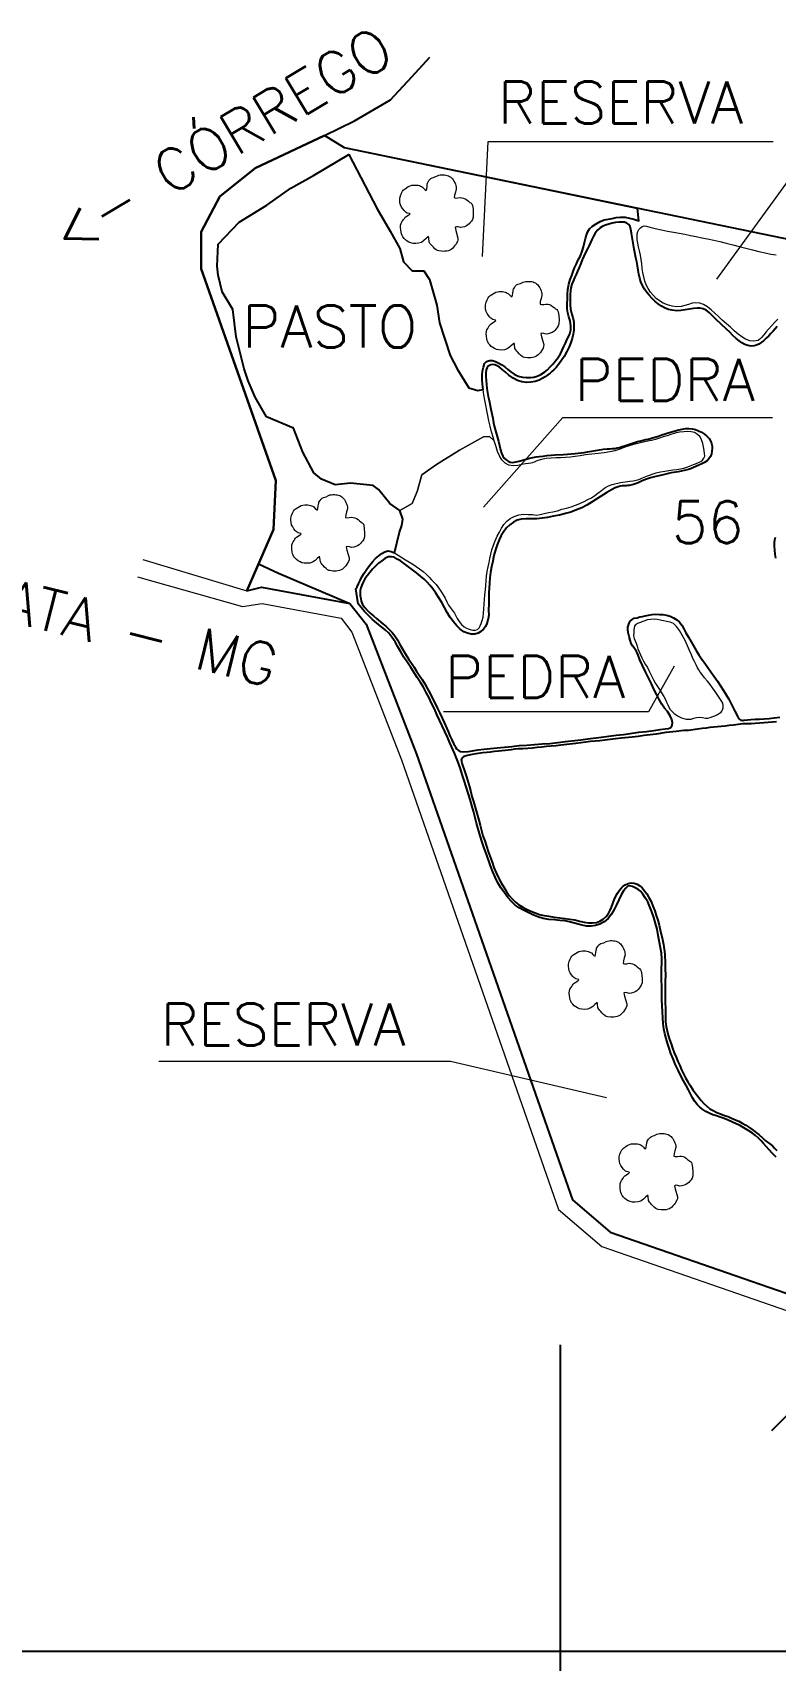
# Model space of a CAD drawing. Header units: millimetres. Extents: x 734776 to 741076, y 7807154 to 7816064.
# Drawn here: x 735811 to 736499, y 7810991 to 7812501 of the extents above; entities that cross this region are included whole.
import ezdxf
from ezdxf.enums import TextEntityAlignment as Align

# ---------------------------------------------------------------- set-up
doc = ezdxf.new("R2010")
doc.units = ezdxf.units.MM
doc.linetypes.add('CONTINUO', pattern=[0])
for name, color, linetype, lineweight in [('0114000006', 1, 'Continuous', 25), ('0114000006056', 5, 'Continuous', 25), ('MATO', 3, 'Continuous', 0), ('PASTO', 3, 'Continuous', 0), ('PEDRA', 7, 'Continuous', 0), ('RODOVIA', 1, 'Continuous', 0), ('TEXTO', 7, 'Continuous', 0)]:
    doc.layers.add(name, color=color, linetype=linetype, lineweight=lineweight)
for name, color, linetype in [('0114000006058', 5, 'Continuous'), ('CURSOS_DAGUA', 4, 'Continuous'), ('MALHA', 8, 'Continuous'), ('RESERVA', 3, 'Continuous')]:
    doc.layers.add(name, color=color, linetype=linetype)
doc.styles.add('SIMPLEX', font='simplex', dxfattribs={"height": 0.2})

# ---------------------------------------------------------------- blocks, each defined once
blk = doc.blocks.new('mato')
at = {"layer": 'MATO', "color": 94, "linetype": 'CONTINUO'}
blk.add_lwpolyline([(734601.62, 7824194.74), (734600.84, 7824194.07), (734599.99, 7824193.3), (734599.06, 7824192.59), (734597.97, 7824192.29), (734596.87, 7824192.17), (734595.81, 7824192.21), (734594.94, 7824192.4), (734594.17, 7824192.71), (734593.49, 7824193.11), (734592.85, 7824193.6), (734592.3, 7824194.14), (734591.84, 7824194.73), (734591.53, 7824195.29), (734591.31, 7824195.9), (734591.17, 7824196.58), (734591.02, 7824197.49), (734590.95, 7824198.42), (734590.98, 7824199.32), (734591.21, 7824199.97), (734591.52, 7824200.54), (734591.87, 7824201.04), (734592.13, 7824201.49), (734592.43, 7824201.91), (734592.8, 7824202.32), (734594.2, 7824203.22), (734594.68, 7824203.59), (734594.47, 7824203.74), (734593.48, 7824203.97), (734593.1, 7824204.2), (734592.71, 7824204.51), (734592.31, 7824204.94), (734591.81, 7824205.57), (734591.33, 7824206.31), (734590.93, 7824207.12), (734590.71, 7824207.95), (734590.63, 7824208.82), (734590.68, 7824209.71), (734590.93, 7824210.69), (734591.28, 7824211.61), (734591.68, 7824212.41), (734591.98, 7824212.83), (734592.32, 7824213.13), (734592.72, 7824213.38), (734593.3, 7824213.8), (734593.95, 7824214.2), (734594.63, 7824214.55), (734595.32, 7824214.72), (734595.99, 7824214.8), (734596.64, 7824214.81), (734597.22, 7824214.79), (734597.75, 7824214.71), (734598.24, 7824214.59), (734598.68, 7824214.44), (734599.1, 7824214.25), (734599.51, 7824214), (734600.02, 7824213.45), (734600.49, 7824212.98), (734600.9, 7824212.76), (734601.1, 7824213.4), (734601.23, 7824214.25), (734601.32, 7824215.13), (734601.41, 7824215.51), (734601.52, 7824215.81), (734601.95, 7824216.53), (734602.3, 7824216.98), (734602.71, 7824217.39), (734603.2, 7824217.62), (734603.72, 7824217.8), (734604.26, 7824217.96), (734605.25, 7824218.43), (734605.76, 7824218.63), (734606.32, 7824218.73), (734606.89, 7824218.78), (734607.46, 7824218.78), (734608.02, 7824218.75), (734608.55, 7824218.68), (734609.07, 7824218.55), (734609.54, 7824218.37), (734609.97, 7824218.14), (734610.37, 7824217.86), (734610.72, 7824217.57), (734611.04, 7824217.22), (734611.34, 7824216.82), (734611.65, 7824216.31), (734611.94, 7824215.75), (734612.19, 7824215.14), (734612.38, 7824214.61), (734612.5, 7824214), (734612.52, 7824213.28), (734612.18, 7824212.1), (734611.87, 7824210.94), (734611.75, 7824209.96), (734612.35, 7824209.79), (734613.17, 7824209.85), (734614.07, 7824210), (734614.74, 7824209.92), (734615.38, 7824209.78), (734616, 7824209.54), (734616.65, 7824209.1), (734617.26, 7824208.61), (734617.81, 7824208.1), (734618.23, 7824207.87), (734618.56, 7824207.53), (734618.81, 7824206.95), (734619.02, 7824205.52), (734619.12, 7824203.92), (734619.09, 7824202.38), (734618.82, 7824201.51), (734618.43, 7824200.85), (734617.97, 7824200.34), (734617.54, 7824199.8), (734617.05, 7824199.35), (734616.48, 7824198.97), (734615.74, 7824198.68), (734614.94, 7824198.47), (734614.14, 7824198.35), (734613.28, 7824198.58), (734612.56, 7824198.7), (734612.08, 7824198.53), (734612.33, 7824197.26), (734613.18, 7824194.26), (734613.15, 7824193.5), (734612.97, 7824192.92), (734612.32, 7824191.83), (734611.9, 7824191.24), (734611.44, 7824190.71), (734611.03, 7824190.28), (734610.58, 7824189.92), (734610.08, 7824189.63), (734609.48, 7824189.4), (734608.82, 7824189.24), (734608.15, 7824189.15), (734607.49, 7824189.14), (734606.85, 7824189.18), (734605.74, 7824189.33), (734605.27, 7824189.45), (734604.81, 7824189.67), (734604.24, 7824190.15), (734603.69, 7824190.7), (734603.16, 7824191.29), (734602.72, 7824191.75), (734602.34, 7824192.22), (734602.04, 7824192.75), (734601.87, 7824194.32), (734601.7, 7824194.96)], dxfattribs=at)

msp = doc.modelspace()

# ---------------------------------------------------------------- linework, layer by layer
at = {"layer": '0114000006'}
msp.add_lwpolyline([(736632.9, 7812284.2), (736099.7, 7812394.3), (736081.2, 7812405.7), (736016.8, 7812375.5), (735984.2, 7812349.2), (735966.7, 7812316.6), (735966.7, 7812282.1), (736035.9, 7812085.8), (736034, 7812040.4), (736009.1, 7811983.5), (736022.9, 7811987), (736104.8, 7811971.7), (736119.7, 7811952.5), (736166.6, 7811832), (736311, 7811418.6), (736346, 7811388.7), (736593.9, 7811302.7)], dxfattribs=at)
at = {"layer": '0114000006056', "elevation": 558.7}
for points in [[(736501, 7812228.8), (736497.1, 7812224.3), (736495.1, 7812222.1), (736493.1, 7812220), (736490.7, 7812217.7), (736488.2, 7812215.4), (736486, 7812213.8), (736483.9, 7812212.3), (736481.8, 7812211.3), (736479.4, 7812210.6), (736476.8, 7812210.5), (736473.8, 7812211), (736470.9, 7812212.1), (736468.2, 7812213.6), (736465.5, 7812215.3), (736462.7, 7812217.5), (736459.9, 7812220.3), (736457, 7812223.3), (736453.9, 7812226.3), (736444, 7812235.5), (736440.8, 7812238.7), (736437.7, 7812241.6), (736434.9, 7812243.7), (736432.3, 7812245.1), (736429.5, 7812245.7), (736426.6, 7812245.8), (736423.4, 7812245.3), (736419.7, 7812244.6), (736415.6, 7812244), (736411.4, 7812243.5), (736407.4, 7812243.3), (736403.6, 7812243.7), (736400.1, 7812244.5), (736396.9, 7812245.8), (736393.7, 7812247.5), (736390.6, 7812249.7), (736387.5, 7812252.2), (736384.6, 7812254.9), (736382.1, 7812257.7), (736379.9, 7812260.3), (736377.9, 7812263.2), (736376, 7812266.6), (736374.5, 7812270.1), (736373.4, 7812273.6), (736372.6, 7812277.2), (736371.9, 7812281), (736371.3, 7812284.8), (736370.6, 7812288.6), (736369.9, 7812292.4), (736368.3, 7812300.3), (736367.6, 7812304.1), (736367, 7812307.9), (736366.4, 7812311.6), (736365.8, 7812315.2), (736365.2, 7812318.6), (736364.5, 7812321.3), (736363.3, 7812323.3), (736361.5, 7812324.6), (736359.3, 7812325.4), (736356.7, 7812325.5), (736353.9, 7812325.4), (736350.9, 7812325.1), (736347.9, 7812324.4), (736344.9, 7812323.6), (736341.8, 7812322.7), (736339.1, 7812321.6), (736336.6, 7812320.1), (736334.2, 7812317.9), (736332.2, 7812315.3), (736330.6, 7812312.5), (736329.1, 7812309.5), (736327.8, 7812306.6), (736326.5, 7812303.7), (736324.9, 7812300.7), (736323.2, 7812297.4), (736321.5, 7812293.9), (736320.1, 7812290.5), (736318.8, 7812287), (736317.3, 7812283.5), (736315.7, 7812280), (736314.4, 7812276.8), (736313, 7812273.8), (736311.7, 7812270.8), (736310.6, 7812267.8), (736309.7, 7812264.6), (736309.2, 7812261.6), (736309, 7812258.6), (736308.8, 7812255.4), (736308.8, 7812252), (736308.9, 7812248.5), (736309.2, 7812245.1), (736309.8, 7812241.9), (736311.6, 7812235.9), (736312.2, 7812232.7), (736312.4, 7812229.2), (736312.2, 7812225.3), (736311.6, 7812221.4), (736310.9, 7812217.6), (736309.7, 7812213.8), (736307.9, 7812209.8), (736305.9, 7812205.4), (736303.4, 7812200.9), (736300.7, 7812196.8), (736298.2, 7812193.3), (736295.9, 7812190.7), (736293.8, 7812188.5), (736291.9, 7812186.8), (736290.3, 7812185.4), (736288.2, 7812183.7), (736285.7, 7812182.1), (736283.1, 7812180.5), (736280.1, 7812178.9), (736276.5, 7812177.6), (736272.5, 7812176.9), (736268.3, 7812176.7), (736264.1, 7812177.3), (736260.1, 7812178.6), (736256.1, 7812180.7), (736252.2, 7812183.5), (736248.6, 7812186.5), (736245.7, 7812189), (736243.5, 7812190.8), (736241.4, 7812192.1), (736239.2, 7812193.1), (736237.2, 7812193.4), (736235.4, 7812193.2), (736234.1, 7812192.6), (736233, 7812191.8), (736231.9, 7812190.5), (736231.2, 7812188.5), (736230.7, 7812185.7), (736230.6, 7812182.3), (736231.3, 7812174.9), (736231.7, 7812171.1), (736232.3, 7812167.4), (736233, 7812163.6), (736233.7, 7812159.9), (736235.4, 7812152), (736237.1, 7812143.6), (736237.8, 7812139.4), (736238.9, 7812135.2), (736239.9, 7812130.9), (736241.1, 7812126.7), (736242.4, 7812122.4), (736243.4, 7812118.2), (736244.3, 7812114.3), (736245.2, 7812111.1), (736246.4, 7812108.5), (736247.8, 7812106.5), (736249.5, 7812104.9), (736251.3, 7812103.7), (736253.4, 7812102.9), (736255.9, 7812102.6), (736258.6, 7812103), (736261.6, 7812103.7), (736264.8, 7812104.6), (736268, 7812105.6), (736271.1, 7812106.4), (736274.3, 7812107.1), (736277.4, 7812107.7), (736280.6, 7812108.2), (736283.8, 7812108.5), (736287.4, 7812108.9), (736291.3, 7812109.2), (736295.1, 7812109.5), (736302.8, 7812110), (736313.7, 7812111), (736316.4, 7812111.2), (736319.2, 7812111.6), (736322, 7812111.9), (736325.1, 7812112.4), (736328.6, 7812113), (736332.3, 7812113.7), (736336.1, 7812114.3), (736339.8, 7812114.8), (736343.2, 7812115.1), (736345.7, 7812115.2), (736347.9, 7812115.4), (736350.3, 7812115.6), (736352.6, 7812116), (736354.8, 7812116.5), (736357.1, 7812117.3), (736361.2, 7812118.5), (736363, 7812119.1), (736365, 7812119.7), (736367.8, 7812120.8), (736371.4, 7812121.9), (736374.4, 7812122.7), (736376.5, 7812123.2), (736378.7, 7812123.8), (736381.3, 7812124.2), (736384.2, 7812125), (736387.3, 7812125.9), (736390.7, 7812127), (736393.9, 7812128.2), (736396.9, 7812129.1), (736399.9, 7812130), (736403.1, 7812131), (736406.4, 7812132), (736409.6, 7812132.8), (736412.8, 7812133.5), (736415.9, 7812133.9), (736418.9, 7812134.1), (736422, 7812133.8), (736425.1, 7812133.1), (736428, 7812132), (736430.8, 7812130.5), (736433.4, 7812128.8), (736435.7, 7812126.9), (736437.7, 7812124.8), (736439.1, 7812122.5), (736440, 7812120.2), (736440.5, 7812117.8), (736440.6, 7812115.5), (736440.4, 7812113), (736439.9, 7812110.5), (736438.9, 7812108.1), (736437.6, 7812105.9), (736435.8, 7812104), (736433.6, 7812102.4), (736431, 7812101.2), (736428.3, 7812100), (736423.4, 7812097.8), (736421.4, 7812097), (736419.5, 7812096.4), (736417.3, 7812095.7), (736414.5, 7812095), (736411.8, 7812094.5), (736409.1, 7812094), (736402.7, 7812092.9), (736399, 7812092), (736395.1, 7812091.1), (736391, 7812090.2), (736387.1, 7812089.2), (736383.5, 7812088.2), (736379.6, 7812087), (736375.7, 7812085.4), (736371.9, 7812083.7), (736368.7, 7812082.4), (736366.5, 7812081.9), (736363.5, 7812081.3), (736362.2, 7812081.1), (736361, 7812081), (736359.3, 7812080.9), (736357.2, 7812080.8), (736355.4, 7812080.6), (736353.3, 7812080), (736350.7, 7812079), (736347.4, 7812077.3), (736343, 7812074.7), (736333.7, 7812068.8), (736329.2, 7812065.9), (736324.5, 7812063), (736319.8, 7812060.5), (736314.8, 7812058.5), (736309.7, 7812056.6), (736304.5, 7812055.1), (736299.1, 7812053.8), (736293.5, 7812052.6), (736288, 7812051.6), (736283, 7812050.8), (736278.1, 7812050.3), (736273, 7812050.2), (736268, 7812050.2), (736263.6, 7812050), (736259.8, 7812048.9), (736256.5, 7812047.2), (736253.1, 7812044.8), (736249.9, 7812042), (736247.3, 7812038.5), (736245.1, 7812034.7), (736243.1, 7812030.7), (736241.3, 7812026.3), (736239.7, 7812021.4), (736238.3, 7812016.3), (736237.1, 7812011.1), (736236, 7812005.8), (736235.2, 7812000.6), (736234.6, 7811995.6), (736234.1, 7811990.7), (736233.7, 7811986), (736233.5, 7811981.8), (736233.4, 7811977.8), (736233.4, 7811973.9), (736233.4, 7811970.2), (736233.3, 7811966.9), (736233.3, 7811964.3), (736233.4, 7811961.9), (736233.3, 7811959.2), (736232.6, 7811956.3), (736231.7, 7811953.3), (736230.5, 7811950.5), (736228.5, 7811948), (736226.2, 7811945.8), (736223.6, 7811944.3), (736220.6, 7811943.4), (736217.2, 7811943.2), (736213.8, 7811944.1), (736210.5, 7811945.6), (736207, 7811947.8), (736203.8, 7811950.9), (736200.8, 7811954.7), (736197.7, 7811958.8), (736194.9, 7811963.3), (736192.3, 7811968.1), (736189.8, 7811972.7), (736187.2, 7811977.1), (736184.4, 7811981.2), (736181.7, 7811985.2), (736178.9, 7811988.9), (736176.4, 7811991.6), (736173.6, 7811994.3), (736170.3, 7811997.2), (736166.6, 7812000.1), (736162.8, 7812003), (736151.5, 7812011.2), (736148.6, 7812013), (736145.9, 7812014.6), (736143.3, 7812015.1), (736140.3, 7812014.9), (736137.1, 7812013.5), (736134.2, 7812011.4), (736131.2, 7812009), (736128.4, 7812006.5), (736125.8, 7812003.6), (736123.2, 7812000.6), (736120.8, 7811997.5), (736118.7, 7811994.6), (736117, 7811991.6), (736115.7, 7811988.7), (736114.8, 7811986.2), (736114.3, 7811983.7), (736114.2, 7811981.3), (736114.3, 7811978.9), (736114.7, 7811976.5), (736115.3, 7811973.8), (736116.5, 7811970.7), (736118.5, 7811968), (736120.9, 7811965.4), (736123.6, 7811962.9), (736126.5, 7811960.4), (736129.4, 7811957.9), (736135.4, 7811952.8), (736138.3, 7811950.3), (736141.1, 7811947.7), (736143.9, 7811944.8), (736146.5, 7811941.6), (736148.7, 7811938.1), (736150.8, 7811934.4), (736152.8, 7811930.6), (736154.9, 7811926.9), (736159.4, 7811919.9), (736161.7, 7811916.4), (736164.2, 7811912.8), (736166.6, 7811909.1), (736169, 7811905.3), (736171.6, 7811901.3), (736174.1, 7811897.1), (736176.7, 7811892.7), (736179.1, 7811888.2), (736181.3, 7811883.6), (736183.7, 7811879.1), (736185.9, 7811874.5), (736188.2, 7811869.9), (736190.3, 7811865.5), (736192.2, 7811861.3), (736195.7, 7811853.1), (736197.5, 7811849.1), (736199.3, 7811845.3), (736200.8, 7811842), (736201, 7811841.2), (736201.6, 7811840.3), (736202.2, 7811839.2), (736202.6, 7811838.6), (736203.7, 7811837), (736205.2, 7811835.7), (736207.3, 7811834.6), (736210.5, 7811834.1), (736214.7, 7811834.5), (736223.5, 7811835.9), (736228.8, 7811836.5), (736241.3, 7811837.8), (736248.1, 7811838.4), (736254.9, 7811839.2), (736261.8, 7811839.9), (736268.9, 7811840.5), (736275.9, 7811841), (736283.1, 7811841.5), (736290.2, 7811842), (736297.5, 7811842.7), (736304.5, 7811843.6), (736318.7, 7811845.3), (736325.3, 7811846.2), (736337.9, 7811847.9), (736344.7, 7811848.8), (736351.7, 7811849.6), (736358.5, 7811850.3), (736372.5, 7811852.3), (736379.6, 7811853), (736386.4, 7811853.8), (736392.4, 7811854.8), (736397.1, 7811855.4), (736400.1, 7811855.9), (736401.7, 7811856.3), (736402.4, 7811856.8), (736402.9, 7811857.4), (736403.5, 7811858.9), (736403.7, 7811861.1), (736403.2, 7811864), (736401.5, 7811867.6), (736399.1, 7811871.5), (736396.4, 7811874.8), (736393.8, 7811878.5), (736391.5, 7811882.6), (736389.4, 7811886.9), (736386.9, 7811891.8), (736384.3, 7811897.3), (736381.6, 7811902.9), (736378.8, 7811908.5), (736375.9, 7811914.1), (736373.5, 7811919.6), (736371.9, 7811923.7), (736371, 7811925.9), (736370.4, 7811927.1), (736369.9, 7811928.2), (736368, 7811930.8), (736366.7, 7811932.5), (736365.6, 7811934.7), (736364.7, 7811937.6), (736363.7, 7811941.1), (736362.8, 7811944.7), (736362.5, 7811947.6), (736362.5, 7811949.9), (736362.9, 7811951.8), (736363.6, 7811953.5), (736364.7, 7811955.3), (736366.3, 7811956.9), (736368.4, 7811958), (736370.9, 7811958.6), (736373.5, 7811959.3), (736375.9, 7811959.8), (736378.6, 7811960.4), (736381.6, 7811961), (736385, 7811961.5), (736388.4, 7811961.7), (736391.7, 7811961.6), (736394.9, 7811961.4), (736398.2, 7811960.9), (736401.5, 7811960), (736404.7, 7811958.6), (736407.8, 7811956.6), (736410.3, 7811954.4), (736412.5, 7811951.6), (736414.3, 7811948.1), (736416.3, 7811944.4), (736418.5, 7811940.5), (736425.6, 7811928.1), (736428.1, 7811924.1), (736430.8, 7811920.3), (736433.7, 7811916.4), (736436.6, 7811912.4), (736439.5, 7811908.3), (736442.5, 7811904), (736445.4, 7811899.7), (736448.3, 7811895.4), (736451, 7811891.2), (736453.5, 7811887.1), (736455.9, 7811883.1), (736459.9, 7811875.5), (736461.7, 7811872), (736464.3, 7811866.7), (736464.7, 7811866.1), (736465.6, 7811864.7), (736466.1, 7811864.2), (736467.2, 7811863.5), (736468, 7811863.4), (736468.8, 7811863.3), (736469.8, 7811863.4), (736470.3, 7811863.5), (736473.2, 7811863.7), (736476.4, 7811864.1), (736480.3, 7811864.4), (736484.4, 7811864.6), (736488.8, 7811864.9), (736493.3, 7811865.2), (736498.1, 7811865.6), (736503.2, 7811866.3)], [(736499.5, 7812013.8), (736499, 7812017.6), (736498.7, 7812021.3), (736498.4, 7812024.8), (736498.4, 7812028), (736498.6, 7812030.9), (736499.3, 7812033.4)]]:
    msp.add_lwpolyline(points, dxfattribs=at)
at = {"layer": '0114000006058', "elevation": 531.6}
msp.add_lwpolyline([(736500.3, 7811862.1), (736496.5, 7811861.7), (736492.5, 7811861.4), (736488.5, 7811861.2), (736484.5, 7811860.9), (736480.6, 7811860.5), (736476.6, 7811860.2), (736472.9, 7811860.2), (736468.9, 7811860.1), (736464.8, 7811859.5), (736460.5, 7811858.9), (736456.4, 7811858.5), (736452.6, 7811858.1), (736449, 7811857.8), (736442, 7811857.1), (736438.5, 7811856.7), (736435, 7811856.2), (736431.2, 7811855.7), (736427.1, 7811855.1), (736418.5, 7811854.1), (736414.4, 7811853.8), (736407.3, 7811853.1), (736404.2, 7811852.8), (736401, 7811852.5), (736397.6, 7811852.1), (736388.7, 7811850.6), (736377.5, 7811849.2), (736372, 7811848.5), (736366.5, 7811847.9), (736356.1, 7811846.7), (736351, 7811846.1), (736346, 7811845.5), (736341.1, 7811845), (736336.4, 7811844.5), (736332, 7811844.1), (736327.8, 7811843.6), (736323.5, 7811843), (736314.2, 7811841.8), (736300.3, 7811840.3), (736295.8, 7811839.7), (736291.3, 7811839.4), (736287, 7811839.1), (736282.7, 7811838.6), (736278.4, 7811838.2), (736274.1, 7811837.6), (736269.6, 7811837.2), (736265.3, 7811837), (736261.1, 7811836.9), (736257.5, 7811836.6), (736254.3, 7811836.1), (736251.4, 7811835.8), (736248.6, 7811835.5), (736245.6, 7811835), (736242.4, 7811834.7), (736238.9, 7811834.5), (736235.2, 7811834), (736231.6, 7811833.5), (736228, 7811833.1), (736221.5, 7811832.2), (736218.2, 7811831.6), (736215.1, 7811831.1), (736212.6, 7811830.5), (736210.4, 7811829.8), (736208.8, 7811828.7), (736208, 7811826.8), (736208.1, 7811825.7), (736208.1, 7811825.3), (736208.1, 7811825), (736208.4, 7811824.2), (736208.8, 7811822.7), (736211.3, 7811815.5), (736212.8, 7811811), (736215.5, 7811801.7), (736216.7, 7811797.2), (736217.9, 7811792.7), (736219.3, 7811788.2), (736220.6, 7811783.7), (736224.4, 7811770.7), (736225.5, 7811766), (736226.7, 7811761.3), (736228.1, 7811756.4), (736229.7, 7811751.6), (736231.4, 7811746.8), (736233, 7811741.8), (736236.5, 7811731.7), (736238.3, 7811726.8), (736240.3, 7811721.9), (736242.5, 7811717.2), (736244.9, 7811712.7), (736247.4, 7811708.6), (736249.8, 7811704.7), (736252.4, 7811701), (736255.2, 7811697.7), (736258.1, 7811694.8), (736261.3, 7811692.4), (736264.9, 7811690.1), (736268.6, 7811688.1), (736272.6, 7811686.4), (736276.4, 7811684.8), (736280.5, 7811683.4), (736284.7, 7811682.5), (736289.2, 7811681.7), (736294.2, 7811680.9), (736299.2, 7811680.2), (736304, 7811679.5), (736308.6, 7811678.9), (736313.2, 7811678.2), (736317.6, 7811677.2), (736321.9, 7811676.3), (736326, 7811675.7), (736329.7, 7811675.6), (736333.2, 7811676), (736336.4, 7811677.1), (736339.4, 7811678.9), (736342.2, 7811681.4), (736344.4, 7811684.3), (736345.9, 7811687.2), (736347.2, 7811690.1), (736348.4, 7811693.4), (736349.8, 7811696.9), (736351.3, 7811700.2), (736352.9, 7811703.2), (736354.8, 7811706), (736356.5, 7811708), (736357.9, 7811709.3), (736359.9, 7811710.8), (736362.6, 7811712.1), (736365.4, 7811712.7), (736368.3, 7811712.5), (736371, 7811711.5), (736373.4, 7811710), (736375.8, 7811707.9), (736378, 7811705.2), (736379.9, 7811702.4), (736382, 7811699.1), (736383.9, 7811695.2), (736385.7, 7811691), (736387.3, 7811686.7), (736388.8, 7811682.3), (736390.2, 7811677.9), (736391.3, 7811673.5), (736392.4, 7811669), (736394.5, 7811660.2), (736395.5, 7811655.6), (736396.2, 7811651), (736396.6, 7811646.4), (736396.9, 7811637.8), (736397.1, 7811631.4), (736397.2, 7811628.6), (736397.2, 7811625.7), (736397.1, 7811622.4), (736397.1, 7811618.2), (736397, 7811613.9), (736397.1, 7811609.7), (736397.1, 7811605.4), (736397.1, 7811601), (736397.2, 7811596.6), (736397.2, 7811592.1), (736397.3, 7811587.8), (736397.4, 7811583.6), (736398, 7811579.3), (736398.9, 7811575.3), (736399.9, 7811571.3), (736401.1, 7811567.3), (736402.5, 7811563.4), (736403.9, 7811559.3), (736405.5, 7811555), (736407.2, 7811550.9), (736408.8, 7811546.9), (736410.5, 7811543.1), (736412.2, 7811539.2), (736414, 7811535.5), (736416, 7811531.8), (736418.1, 7811528.1), (736420.4, 7811524.4), (736422.8, 7811520.8), (736430.4, 7811510.9), (736432.8, 7811507.9), (736435.5, 7811505.4), (736438.4, 7811503.2), (736441.5, 7811501.4), (736444.8, 7811499.8), (736448.3, 7811498.3), (736451.9, 7811497), (736455.3, 7811495.8), (736458.6, 7811494.5), (736464.4, 7811492), (736465.2, 7811491.5), (736468.5, 7811489.8), (736471.7, 7811488), (736474.7, 7811486.1), (736477.8, 7811483.9), (736484.1, 7811478.8), (736487.1, 7811476.1), (736489.8, 7811473.7), (736494.1, 7811470.6), (736496.4, 7811468.7), (736498.5, 7811466.6), (736500.4, 7811464.4)], dxfattribs=at)
at = {"layer": 'CURSOS_DAGUA', "linetype": 'Continuous', "elevation": 576.7}
for points in [[(736009.1, 7811983.5), (736034, 7812040.4), (736035.9, 7812085.8), (735966.7, 7812282.1), (735966.7, 7812316.6), (735984.2, 7812349.2), (736016.8, 7812375.5), (736081.2, 7812405.7), (736108.9, 7812419.3), (736142.3, 7812439), (736162, 7812460.2), (736178.7, 7812478.4)], [(737366, 7811304.3), (737309.5, 7811304.3), (737243.6, 7811307), (737172.5, 7811312.2), (737096.1, 7811322.7), (737056.6, 7811338.5), (737019.7, 7811351.7), (736993.4, 7811356.9), (736948.6, 7811362.2), (736893.3, 7811362.2), (736840.6, 7811356.9), (736790.5, 7811351.7), (736740.5, 7811351.7), (736693.1, 7811341.2), (736645.6, 7811328), (736608.8, 7811314.9), (736574.5, 7811280.7), (736535, 7811243.8), (736495.5, 7811204.4)]]:
    msp.add_lwpolyline(points, dxfattribs=at)
at = {"layer": 'MALHA'}
for points in [[(736300, 7808157.4), (736300, 7811284.3)], [(735075.6, 7811000), (736795.6, 7811000)]]:
    msp.add_lwpolyline(points, dxfattribs=at)
at = {"layer": 'PASTO', "elevation": 551.5}
msp.add_lwpolyline([(736228.2, 7812170.3), (736223.4, 7812169.2), (736214.9, 7812171.9), (736204.6, 7812188.8), (736197.8, 7812201.7), (736192.7, 7812216.9), (736187.7, 7812232), (736185.2, 7812248.5), (736178.5, 7812272.3), (736173.3, 7812280.3), (736162.4, 7812280.4), (736154.5, 7812288.7), (736151.1, 7812300.9), (736142.2, 7812317.2), (736130.1, 7812337.7), (736103.7, 7812388.1), (736070.9, 7812368.7), (736049.9, 7812356.9), (736027.7, 7812341.2), (736002, 7812325.3), (735982.5, 7812305.1), (735981.8, 7812284.5), (735982.6, 7812276.2), (735986.4, 7812260.9), (735996.2, 7812244.5), (735999.4, 7812219.2), (736006.7, 7812189.5), (736010.5, 7812178.2), (736016.8, 7812163), (736027.3, 7812144.9), (736052.5, 7812134.4), (736061.1, 7812112.2), (736071.3, 7812092.8), (736078.3, 7812087.1), (736091.2, 7812081.9), (736105.2, 7812083.2), (736126.4, 7812081.3), (736131.3, 7812077.6), (736141.7, 7812064.5), (736151.1, 7812058), (736162.4, 7812064.5), (736167.1, 7812075.6), (736171.4, 7812091.1), (736185.1, 7812100.6), (736206.2, 7812114.1), (736228.5, 7812126.2), (736234, 7812126.6), (736238.6, 7812122.5), (736237.5, 7812126.1), (736236.1, 7812131), (736234.8, 7812136.1), (736233.6, 7812141.2), (736232.6, 7812146.1), (736231.8, 7812150.9), (736230.8, 7812155.7), (736229.8, 7812160.4), (736228.8, 7812165.3)], close=True, dxfattribs=at)
at = {"layer": 'PEDRA', "elevation": 558.8}
msp.add_lwpolyline([(736501.4, 7812235.4), (736498.8, 7812232.7), (736495.9, 7812229.6), (736493.2, 7812226.5), (736490.8, 7812223.6), (736488.4, 7812220.9), (736486.2, 7812218.4), (736484.9, 7812216.9), (736483.3, 7812215.8), (736481.4, 7812215.3), (736478.8, 7812215.2), (736475.4, 7812215.5), (736471.5, 7812216.8), (736468, 7812219), (736464.6, 7812221.7), (736461.1, 7812224.7), (736457.5, 7812228), (736453.8, 7812231.2), (736450, 7812234.5), (736446.5, 7812237.8), (736443.2, 7812241), (736439.8, 7812244.2), (736436.3, 7812247), (736432.7, 7812249.2), (736429.1, 7812250.3), (736425.5, 7812250.7), (736422, 7812250.2), (736418.6, 7812249.2), (736415.3, 7812248.1), (736411.7, 7812247.3), (736407.6, 7812246.9), (736403.6, 7812247.4), (736399.3, 7812248.8), (736395.3, 7812250.4), (736391.8, 7812252.4), (736388.8, 7812254.6), (736386.1, 7812257.3), (736383.5, 7812260.4), (736381.3, 7812263.8), (736379.4, 7812267.2), (736378.1, 7812270.8), (736377.1, 7812274.7), (736376.3, 7812278.6), (736375.7, 7812282.6), (736375.3, 7812286.7), (736374.8, 7812290.8), (736374.1, 7812294.8), (736373.2, 7812298.7), (736372.4, 7812302.4), (736371.7, 7812305.8), (736371.2, 7812308.9), (736371, 7812311.8), (736371.1, 7812314.5), (736371.8, 7812316.7), (736372.6, 7812318.7), (736374.1, 7812320.3), (736375.8, 7812321.4), (736377.5, 7812321.9), (736379.7, 7812321.6), (736382.9, 7812320.8), (736387.8, 7812319.6), (736393.6, 7812318.2), (736399.3, 7812317), (736404.7, 7812316), (736409.9, 7812315.1), (736415.2, 7812314.2), (736420.5, 7812313.2), (736425.6, 7812312.1), (736430.9, 7812310.9), (736436.3, 7812309.9), (736442, 7812308.8), (736447.8, 7812307.4), (736453.7, 7812305.8), (736459.6, 7812304.3), (736465.7, 7812302.8), (736471.8, 7812301.3), (736477.9, 7812299.8), (736484, 7812298.3), (736489.7, 7812296.9), (736495.1, 7812295.8), (736499.9, 7812295)], dxfattribs=at)
at = {"layer": 'PEDRA'}
for points, elevation in [([(736149.4, 7812016.6), (736152.8, 7812014.4), (736156.4, 7812012.2), (736159.9, 7812010.1), (736163.1, 7812008.1), (736166.2, 7812006.1), (736169.4, 7812003.8), (736172.6, 7812001.5), (736175.5, 7811998.9), (736178.1, 7811996.3), (736180.4, 7811993.8), (736182.6, 7811991.6), (736184.6, 7811989.3), (736187.8, 7811985), (736189.6, 7811982.4), (736191.3, 7811979.7), (736193.1, 7811976.7), (736194.7, 7811973.3), (736196.2, 7811970.3), (736198, 7811967.8), (736199.9, 7811965.4), (736201.7, 7811962.9), (736202.9, 7811960.3), (736204.1, 7811957.8), (736206, 7811955), (736208.3, 7811952.4), (736210.7, 7811950.2), (736212.8, 7811948.8), (736214.3, 7811948.3), (736216.3, 7811947.6), (736218.7, 7811947), (736221, 7811946.9), (736223, 7811947.7), (736224.5, 7811949.2), (736225.5, 7811951.1), (736226.5, 7811953.2), (736227.5, 7811955.9), (736228.3, 7811959.2), (736228.7, 7811962.9), (736228.8, 7811966.8), (736229.1, 7811971), (736229.9, 7811979.9), (736230.3, 7811984.3), (736230.8, 7811988.5), (736231, 7811992.8), (736231.4, 7811997.2), (736232.1, 7812001.5), (736232.8, 7812005.7), (736233.7, 7812009.7), (736234.4, 7812013.5), (736235.3, 7812017.4), (736236.4, 7812021.6), (736237.8, 7812025.8), (736239.4, 7812030), (736241.3, 7812034.1), (736243.3, 7812038), (736245.3, 7812041.7), (736247.5, 7812045.1), (736250.1, 7812048), (736253.3, 7812050.6), (736257, 7812052.5), (736261.3, 7812053.9), (736265.7, 7812054.5), (736270, 7812054.4), (736274, 7812054.2), (736277.7, 7812053.8), (736281.1, 7812054.2), (736284.8, 7812055.2), (736288.8, 7812056.1), (736293, 7812056.8), (736297.2, 7812057.8), (736301.3, 7812059.1), (736305.6, 7812060.2), (736309.9, 7812061.5), (736314, 7812063), (736317.9, 7812064.6), (736321.8, 7812066.4), (736325.4, 7812068.1), (736328.6, 7812069.9), (736331.7, 7812071.9), (736334.7, 7812074.1), (736337.9, 7812076.6), (736341.2, 7812079), (736344.5, 7812080.9), (736348, 7812082.2), (736355.6, 7812083.9), (736360, 7812084.7), (736364.1, 7812085.2), (736367.3, 7812085.4), (736369, 7812085.7), (736371.3, 7812086.3), (736372.6, 7812086.9), (736374.7, 7812087.8), (736377.4, 7812089), (736380.7, 7812090.3), (736388.7, 7812092.8), (736392.7, 7812093.9), (736396.7, 7812094.6), (736400.5, 7812095.2), (736404.2, 7812095.6), (736407.6, 7812096.1), (736411.1, 7812096.7), (736414.2, 7812097.4), (736417.1, 7812098.2), (736419.7, 7812099.1), (736421.8, 7812099.9), (736423.4, 7812100.6), (736424.3, 7812101), (736425.2, 7812101.4), (736428.5, 7812102.7), (736430, 7812103.6), (736431.6, 7812104.8), (736433, 7812106.5), (736433.7, 7812108.5), (736433.5, 7812111), (736433.1, 7812113.8), (736432.4, 7812116.9), (736431.8, 7812120.2), (736430.8, 7812123.4), (736429.4, 7812126.3), (736427.1, 7812128.6), (736424.2, 7812130.3), (736421, 7812131), (736417.7, 7812131.2), (736414.2, 7812131.1), (736410.3, 7812130.6), (736406.3, 7812129.6), (736402.4, 7812128.4), (736398.8, 7812127.3), (736395.2, 7812126.2), (736391.7, 7812125.1), (736388, 7812123.9), (736384.3, 7812123), (736380.8, 7812122.2), (736376.7, 7812121.3), (736372.8, 7812120.3), (736369, 7812119.4), (736365.4, 7812118.5), (736362.7, 7812117.7), (736360.4, 7812116.9), (736358.2, 7812116), (736355.8, 7812115.1), (736353.2, 7812114.2), (736350.2, 7812113.4), (736345.7, 7812112.3), (736340.4, 7812111.5), (736334.8, 7812110.8), (736328.9, 7812110.2), (736323.2, 7812109.5), (736318.2, 7812108.6), (736313.5, 7812108), (736309.1, 7812107.4), (736304.5, 7812107.1), (736300.1, 7812106.7), (736295.8, 7812106.7), (736291.4, 7812106.5), (736286.7, 7812106.1), (736282.3, 7812105.4), (736279.1, 7812104.4), (736276.8, 7812103.5), (736276.1, 7812103.1), (736275.5, 7812102.9), (736274.1, 7812102.2), (736272.5, 7812101.8), (736270.3, 7812101.5), (736267.6, 7812101.2), (736264.2, 7812100.6), (736260.3, 7812099.8), (736256.2, 7812099.5), (736252.2, 7812100.1), (736248.6, 7812102), (736245.6, 7812104.9), (736243.3, 7812108.6), (736241.6, 7812112.8), (736240.2, 7812117), (736238.6, 7812122.5), (736234, 7812126.6), (736228.5, 7812126.2), (736206.2, 7812114.1), (736185.1, 7812100.6), (736171.4, 7812091.1), (736167.1, 7812075.6), (736162.4, 7812064.5), (736151.1, 7812058), (736153.7, 7812049.9), (736152.8, 7812044.2), (736150.8, 7812038), (736146.2, 7812018.6)], 551.5), ([(736435.3, 7811865.4), (736436.5, 7811865.4), (736438.8, 7811866), (736441.1, 7811866.8), (736443.2, 7811867.6), (736445.6, 7811868.8), (736447.5, 7811869.9), (736448.8, 7811870.8), (736449.7, 7811871.8), (736450.3, 7811873.2), (736450.7, 7811875.1), (736450.8, 7811877.2), (736450.4, 7811879.3), (736449, 7811881.9), (736447.2, 7811884.6), (736445.2, 7811887.2), (736443.3, 7811890.2), (736441, 7811893.4), (736438.6, 7811896.7), (736436.2, 7811899.8), (736433.6, 7811902.8), (736431.2, 7811905.8), (736429.6, 7811908), (736428.2, 7811910.1), (736427.1, 7811912.1), (736425.7, 7811914.8), (736424.1, 7811917.8), (736422.6, 7811920.8), (736421.3, 7811924), (736419.6, 7811928), (736417.6, 7811932.5), (736415.4, 7811937.5), (736412.9, 7811942.4), (736410.3, 7811946.7), (736407.5, 7811950.3), (736404.6, 7811953.1), (736401.6, 7811954.5), (736398.4, 7811955.2), (736395.4, 7811955.7), (736392.4, 7811956.4), (736389.5, 7811957), (736386.7, 7811957.3), (736383.5, 7811956.9), (736380.4, 7811956.5), (736378.1, 7811955.7), (736376.3, 7811955.1), (736375.4, 7811954.6), (736374.2, 7811954.2), (736373.1, 7811953.7), (736372.3, 7811953.4), (736371.5, 7811953.1), (736370.7, 7811952.8), (736370, 7811952.4), (736369.3, 7811951.8), (736368.7, 7811950.8), (736368.3, 7811949.2), (736368.1, 7811947), (736368, 7811944.4), (736367.8, 7811941.7), (736368.3, 7811939.4), (736369.3, 7811937.2), (736370.2, 7811934.8), (736371, 7811932.2), (736371.8, 7811929.6), (736372.9, 7811926.9), (736374.1, 7811924.2), (736375.4, 7811921.3), (736377, 7811918.3), (736378.6, 7811915.5), (736380.5, 7811912.3), (736382.4, 7811908.4), (736384.3, 7811904.6), (736386.2, 7811900.9), (736388.1, 7811897.6), (736389.9, 7811894.8), (736391.8, 7811892.1), (736393.7, 7811888.8), (736395.8, 7811885.5), (736397.2, 7811882.6), (736398.3, 7811880.2), (736399.4, 7811877.8), (736400.5, 7811875.5), (736401.8, 7811873.4), (736403.4, 7811871.5), (736405.4, 7811869.7), (736407.2, 7811868.4), (736408.6, 7811867.6), (736410.2, 7811866.6), (736412.3, 7811865.7), (736414.3, 7811865), (736416.5, 7811864.5), (736418.6, 7811864.4), (736421, 7811864.6), (736423.5, 7811865.3), (736426.2, 7811866), (736429, 7811866.2), (736431.7, 7811865.9), (736434.3, 7811865.4)], 550.1)]:
    msp.add_lwpolyline(points, close=True, dxfattribs=dict(at, elevation=elevation))
at = {"layer": 'RESERVA', "elevation": 523.7}
msp.add_lwpolyline([(736499.8, 7811458.2), (736496.6, 7811461.7), (736493.5, 7811465), (736490.6, 7811468), (736488.2, 7811470.8), (736486, 7811473.4), (736483.5, 7811475.9), (736480.9, 7811478.2), (736477.9, 7811480.4), (736474.7, 7811482.7), (736471.5, 7811484.6), (736468.4, 7811486.3), (736465.8, 7811487.8), (736463.5, 7811488.9), (736461.7, 7811489.6), (736460.7, 7811490.1), (736458.7, 7811491), (736455.4, 7811492.4), (736451.6, 7811494), (736448, 7811495.3), (736444.6, 7811496.5), (736441.3, 7811497.6), (736437.9, 7811499), (736434.7, 7811500.7), (736431.9, 7811502.5), (736429.3, 7811504.6), (736426.8, 7811507), (736424.6, 7811510), (736422.4, 7811513.2), (736420.6, 7811516.9), (736418.7, 7811520.7), (736416.6, 7811524.6), (736414.1, 7811528.9), (736411.6, 7811533.7), (736409.1, 7811538.8), (736406.6, 7811544), (736404.3, 7811549.3), (736402.2, 7811554.5), (736400.6, 7811559.4), (736399.1, 7811564), (736397.9, 7811568.4), (736396.7, 7811572.8), (736395.9, 7811577.2), (736395.3, 7811582.1), (736394.7, 7811587.5), (736394.4, 7811593), (736393.9, 7811604.4), (736393.8, 7811616.5), (736393.7, 7811622.6), (736393.6, 7811628), (736393.6, 7811633.1), (736393.8, 7811637.7), (736393.9, 7811642.3), (736393.5, 7811647.3), (736392.8, 7811652.5), (736390.6, 7811663.7), (736389.5, 7811669.6), (736388.2, 7811675), (736386.5, 7811680.5), (736384.6, 7811685.7), (736382.7, 7811690.5), (736380.8, 7811694.9), (736378.6, 7811698.9), (736376.4, 7811702.3), (736374.1, 7811704.9), (736371.6, 7811706.7), (736369.1, 7811708.1), (736366.6, 7811709.4), (736364.3, 7811710), (736362.4, 7811709.5), (736360.5, 7811707.8), (736358.5, 7811705.1), (736356.3, 7811701.4), (736353.9, 7811696.9), (736351.8, 7811692.2), (736349.8, 7811687.8), (736347.4, 7811683.7), (736344.2, 7811679.7), (736340.5, 7811676.6), (736336.4, 7811674.4), (736332.4, 7811673), (736328.3, 7811672.5), (736324.2, 7811672.5), (736320.2, 7811673.3), (736316.3, 7811674.4), (736308.2, 7811676.6), (736304, 7811677.4), (736299.3, 7811677.8), (736294.4, 7811678.3), (736289.2, 7811678.8), (736284, 7811679.6), (736278.9, 7811681), (736274.3, 7811682.9), (736269.9, 7811685), (736265.7, 7811687.2), (736261.8, 7811689.5), (736258, 7811692.1), (736254.5, 7811695.3), (736251.1, 7811699.1), (736247.9, 7811703.3), (736244.8, 7811707.9), (736242, 7811712.8), (736239.5, 7811717.8), (736237.2, 7811723), (736235.1, 7811728.3), (736231.3, 7811739.2), (736229.3, 7811744.7), (736227.4, 7811750.4), (736225.5, 7811756.3), (736222, 7811768), (736219.2, 7811779), (736217.8, 7811784.5), (736216.1, 7811790), (736214.4, 7811795.8), (736212.5, 7811801.7), (736210.7, 7811807.5), (736208.9, 7811813.1), (736207.2, 7811818.5), (736205.5, 7811823.7), (736203.7, 7811828.4), (736201.8, 7811833), (736197.5, 7811842.6), (736195.1, 7811847.7), (736187.9, 7811863.5), (736185.4, 7811868.8), (736183, 7811874), (736180.5, 7811879.2), (736178.1, 7811884.3), (736175.5, 7811889.2), (736172.9, 7811894), (736170.1, 7811898.6), (736167.2, 7811903.1), (736161.2, 7811912.4), (736158, 7811917.1), (736154.8, 7811921.9), (736151.9, 7811926.8), (736149.2, 7811931.7), (736146.6, 7811936.3), (736143.7, 7811940.5), (736140.7, 7811944.3), (736137.3, 7811947.4), (736129.5, 7811953.7), (736125.6, 7811956.9), (736121.9, 7811960.5), (736118.4, 7811964.3), (736115.3, 7811968.1), (736112.4, 7811971.5), (736110.1, 7811985.3), (736111.3, 7811987.2), (736112.6, 7811989.9), (736114.1, 7811993.1), (736115.8, 7811996.5), (736117.9, 7812000), (736120.3, 7812003.6), (736122.9, 7812007.1), (736125.7, 7812010.4), (736128.6, 7812013.5), (736131.5, 7812016.1), (736134.4, 7812018.2), (736137.2, 7812019.8), (736139.9, 7812020.5), (736143, 7812020.1), (736146.2, 7812018.6), (736150.8, 7812038), (736152.8, 7812044.2), (736153.7, 7812049.9), (736151.1, 7812058), (736141.7, 7812064.5), (736131.3, 7812077.6), (736126.4, 7812081.3), (736105.2, 7812083.2), (736091.2, 7812081.9), (736078.3, 7812087.1), (736071.3, 7812092.8), (736061.1, 7812112.2), (736052.5, 7812134.4), (736027.3, 7812144.9), (736016.8, 7812163), (736010.5, 7812178.2), (736006.7, 7812189.5), (735999.4, 7812219.2), (735996.2, 7812244.5), (735986.4, 7812260.9), (735982.6, 7812276.2), (735981.8, 7812284.5), (735982.5, 7812305.1), (736002, 7812325.3), (736027.7, 7812341.2), (736049.9, 7812356.9), (736070.9, 7812368.7), (736103.7, 7812388.1), (736130.1, 7812337.7), (736142.2, 7812317.2), (736151.1, 7812300.9), (736154.5, 7812288.7), (736162.4, 7812280.4), (736173.3, 7812280.3), (736178.5, 7812272.3), (736185.2, 7812248.5), (736187.7, 7812232), (736192.7, 7812216.9), (736197.8, 7812201.7), (736204.6, 7812188.8), (736214.9, 7812171.9), (736223.4, 7812169.2), (736228.2, 7812170.3), (736227.6, 7812175.2), (736227.4, 7812179.6), (736227.4, 7812183.5), (736227.8, 7812187.3), (736228.6, 7812190.9), (736229.6, 7812194.2), (736231.5, 7812196.2), (736234.2, 7812197.1), (736237, 7812197.1), (736239.8, 7812196.2), (736242.7, 7812194.8), (736245.6, 7812193.2), (736248.5, 7812191.2), (736251.1, 7812188.9), (736254, 7812186.6), (736257.1, 7812184.4), (736260.8, 7812182.6), (736264.6, 7812181.6), (736268.5, 7812181.4), (736272.2, 7812181.4), (736275.3, 7812181.8), (736278.4, 7812182.6), (736281.8, 7812184.2), (736285.1, 7812186.2), (736288, 7812188.6), (736290.5, 7812191.1), (736292, 7812192.7), (736293.1, 7812194), (736294.2, 7812195.3), (736295.1, 7812196.5), (736296.9, 7812198.8), (736298.1, 7812200.6), (736299.9, 7812203.4), (736301.4, 7812206.7), (736303, 7812210), (736304.5, 7812213.3), (736305.9, 7812216.4), (736307.5, 7812219), (736308.7, 7812222), (736309.6, 7812225.5), (736309.7, 7812228.9), (736309.3, 7812231.8), (736308.7, 7812234.7), (736307.8, 7812237.7), (736306.9, 7812241.2), (736306.2, 7812245), (736306.1, 7812249.7), (736306.4, 7812254.3), (736306.6, 7812258.7), (736306.8, 7812263.1), (736307.6, 7812267.8), (736309, 7812272.3), (736310.5, 7812276.1), (736311.8, 7812279.7), (736313.1, 7812283.1), (736314.7, 7812286.8), (736316.5, 7812290.5), (736318.4, 7812294.3), (736320.2, 7812298.4), (736321.2, 7812302.7), (736322.2, 7812306.6), (736323.2, 7812310.2), (736324.1, 7812313.4), (736325.1, 7812316.3), (736326.9, 7812319.1), (736329.5, 7812321.8), (736332.9, 7812324), (736336.7, 7812326), (736340.6, 7812327.5), (736344.3, 7812328.1), (736347.9, 7812328.8), (736351.5, 7812329.6), (736355.5, 7812330.2), (736359.8, 7812330), (736364, 7812329.2), (736367.9, 7812328.1), (736372.6, 7812326.8), (736371.3, 7812338.2), (736099.7, 7812394.3), (736081.2, 7812405.7), (736016.8, 7812375.5), (735984.2, 7812349.2), (735966.7, 7812316.6), (735966.7, 7812282.1), (736035.9, 7812085.8), (736034, 7812040.4), (736020.1, 7812008.6), (736038.4, 7811999.8), (736104.8, 7811971.7), (736119.7, 7811952.5), (736166.6, 7811832), (736311, 7811418.6), (736346, 7811388.7), (736593.9, 7811302.7)], dxfattribs=at)
at = {"layer": 'RODOVIA', "linetype": 'CONTINUO', "ltscale": 30, "elevation": 576.7}
for points in [[(735912.6, 7812012.7), (736009.1, 7811983.5)], [(735907.7, 7811996.5), (736005, 7811969.1), (736023.4, 7811971.6), (736096.5, 7811958), (736106.6, 7811945), (736152.6, 7811826.6), (736298.2, 7811409.8), (736338.4, 7811375.5), (736588.9, 7811288.5), (736779.7, 7811227.5), (737678, 7810056.2), (737758.3, 7809956.7), (737828.8, 7809861.2), (737929.9, 7809728.3), (738000.7, 7809633.9), (738050.3, 7809567.3), (738062.6, 7809552.6), (738086.2, 7809523.8), (738102.6, 7809473.6)]]:
    msp.add_lwpolyline(points, dxfattribs=at)
at = {"layer": 'TEXTO', "color": 7, "linetype": 'Continuous'}
for points in [[(736227.6, 7812293.6), (736233, 7812400.1), (736497, 7812400.1)], [(736228.7, 7812061.2), (736302.1, 7812144.4), (736496.6, 7812144.4)], [(736405.5, 7811913.5), (736381.5, 7811871.2), (736191.5, 7811871.2)], [(736342.6, 7811513.4), (736198.1, 7811547.1), (735927.6, 7811547.1)]]:
    msp.add_lwpolyline(points, dxfattribs=at)
at = {"layer": 'TEXTO', "color": 7, "linetype": 'Continuous', "elevation": 558.8}
msp.add_lwpolyline([(736444.8, 7812272.6), (736537.6, 7812400.1), (736737.8, 7812400.1)], dxfattribs=at)

# ---------------------------------------------------------------- block references
at = {"layer": 'MATO', "linetype": 'Continuous', "xscale": 2.395301150769189, "yscale": 2.395301150769189, "zscale": 2.395301150769189}
for p in [(-1023414.9, -10928990.9), (-1023335.4, -10929089.7), (-1023515.8, -10929287.5), (-1023258.4, -10929701.2), (-1023211.4, -10929880)]:
    msp.add_blockref('mato', p, dxfattribs=at)

# ---------------------------------------------------------------- texts
at = {"layer": 'TEXTO', "linetype": 'Continuous', "style": 'SIMPLEX'}
for s, rotation, p in [('<- CÓRREGO', 30.9454, (736001.9, 7812373.9, 1153.4)), ('<- PRATA - MG', 345.9172, (735815.6, 7811936, 2306.9))]:
    msp.add_text(s, height=39, rotation=rotation, dxfattribs=at).set_placement(p, align=Align.BOTTOM_CENTER)
at = {"layer": 'TEXTO', "color": 7, "linetype": 'Continuous', "style": 'SIMPLEX'}
for s, p in [('RESERVA', (736242, 7812417)), ('PASTO', (736005.1, 7812209.1)), ('PEDRA', (736313.2, 7812159.8)), ('56', (736403, 7812027.6)), ('PEDRA', (736193, 7811884.1)), ('RESERVA', (735929.2, 7811561.8))]:
    msp.add_text(s, height=39, dxfattribs=at).set_placement(p)

doc.saveas('drawing.dxf')
